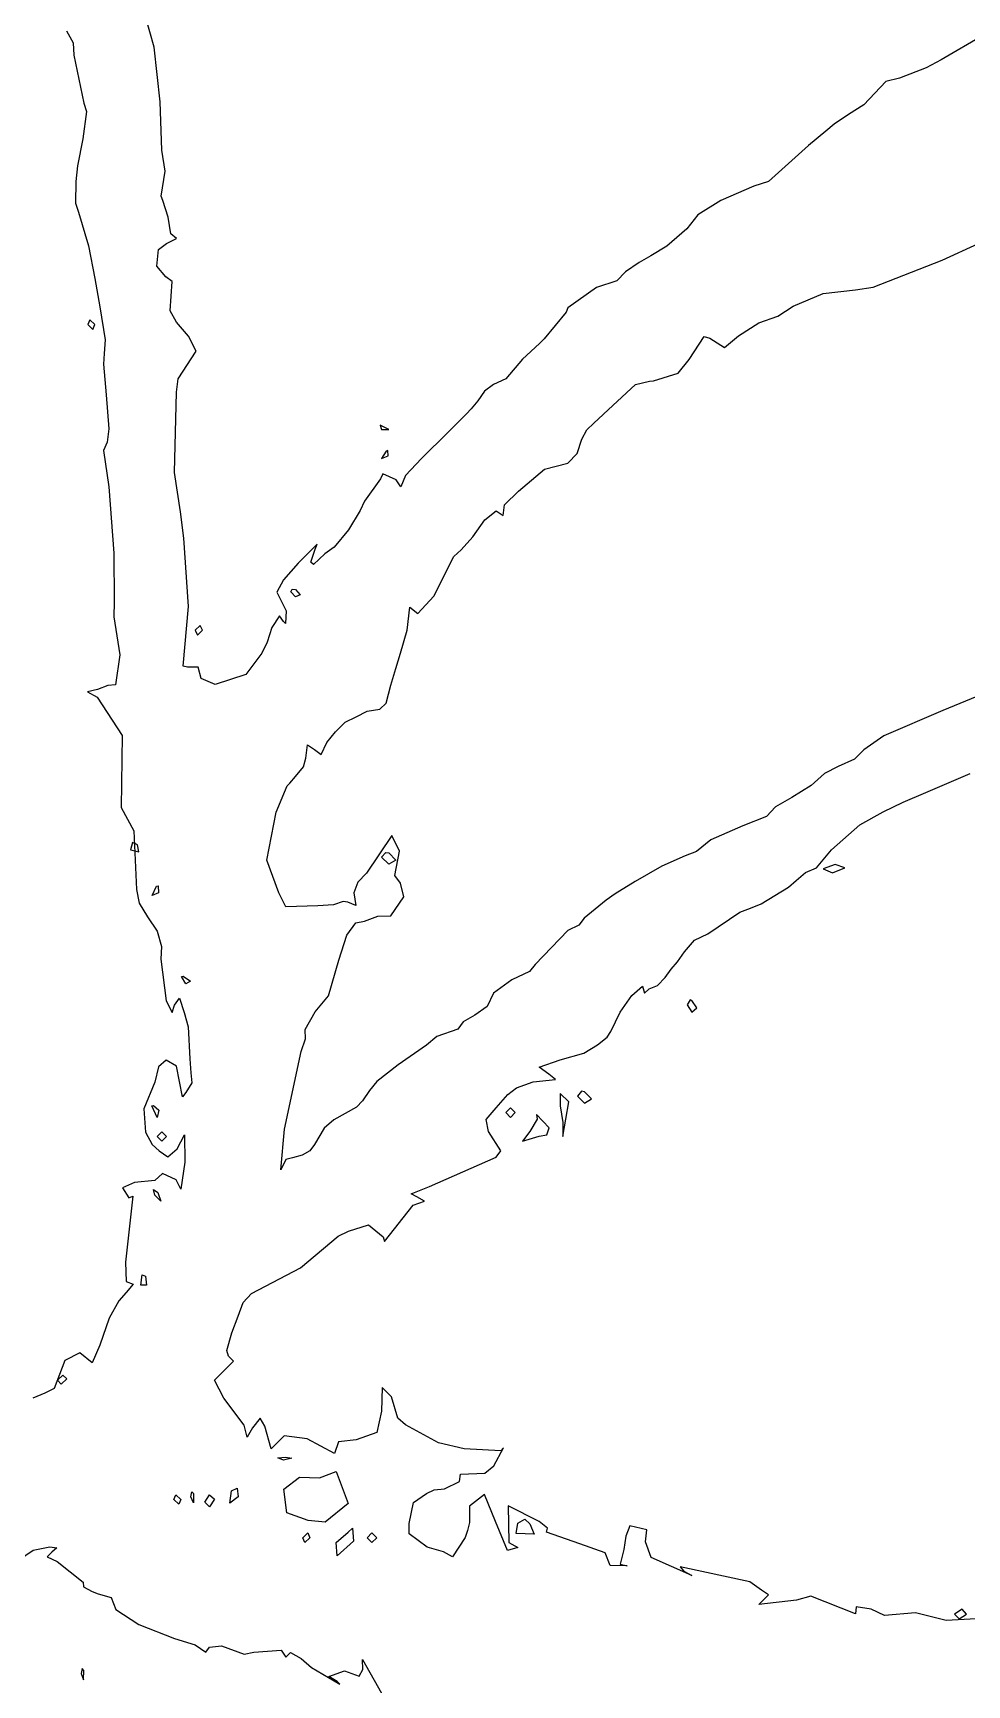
# Model space of a CAD drawing. Extents: x -16 to 63, y -3 to 108.
# Drawn here: x -2.042 to -0.425, y 4.419 to 7.278 of the extents above; entities that cross this region are included whole.
import ezdxf

# ---------------------------------------------------------------- set-up
doc = ezdxf.new("R2010")
doc.units = 0

msp = doc.modelspace()

# ---------------------------------------------------------------- linework, layer by layer
at = {"layer": 'Layer 1'}
for p, q in [((-1.832648, 7.253966), (-1.847524, 7.30676)), ((-1.984478, 7.281778), (-1.972518, 7.261215)), ((-0.396974, 7.27454), (-0.470041, 7.231516)), ((-1.972518, 7.261215), (-1.971787, 7.239629)), ((-1.971787, 7.239629), (-1.953994, 7.156499)), ((-1.821855, 7.158876), (-1.832648, 7.253966)), ((-0.496147, 7.218098), (-0.542087, 7.199868)), ((-0.470041, 7.231516), (-0.496147, 7.218098)), ((-0.56586, 7.194469), (-0.603924, 7.153779)), ((-0.542087, 7.199868), (-0.56586, 7.194469)), ((-1.953994, 7.156499), (-1.949764, 7.142353)), ((-1.819084, 7.075163), (-1.821855, 7.158876)), ((-0.603924, 7.153779), (-0.630322, 7.137299)), ((-1.949764, 7.142353), (-1.956035, 7.0951)), ((-0.655115, 7.120673), (-0.669699, 7.108422)), ((-0.630322, 7.137299), (-0.655115, 7.120673)), ((-1.956035, 7.0951), (-1.965369, 7.048576)), ((-0.669699, 7.108422), (-0.699889, 7.083629)), ((-1.813397, 7.038848), (-1.819084, 7.075163)), ((-0.699889, 7.083629), (-0.768872, 7.021063)), ((-1.965369, 7.048576), (-1.967995, 7.021449)), ((-1.820251, 6.995533), (-1.813397, 7.038848)), ((-1.967995, 7.021449), (-1.968435, 6.983968)), ((-0.794541, 7.013333), (-0.851565, 6.988394)), ((-0.768872, 7.021063), (-0.794541, 7.013333)), ((-1.968435, 6.983968), (-1.963185, 6.968217)), ((-1.817188, 6.988536), (-1.820251, 6.995533)), ((-1.808, 6.959514), (-1.817188, 6.988536)), ((-0.851565, 6.988394), (-0.89138, 6.963601)), ((-1.963185, 6.968217), (-1.946413, 6.90988)), ((-1.803333, 6.930491), (-1.808, 6.959514)), ((-0.89138, 6.963601), (-0.910631, 6.939099)), ((-1.811209, 6.914011), (-1.794, 6.922324)), ((-1.794, 6.922324), (-1.803333, 6.930491)), ((-0.910631, 6.939099), (-0.94505, 6.909348)), ((-1.946413, 6.90988), (-1.935183, 6.853147)), ((-1.827981, 6.87478), (-1.824772, 6.903656)), ((-1.824772, 6.903656), (-1.811209, 6.914011)), ((-0.972906, 6.892576), (-0.99274, 6.881054)), ((-0.94505, 6.909348), (-0.972906, 6.892576)), ((-0.468607, 6.884986), (-0.405749, 6.913718)), ((-1.812376, 6.856112), (-1.827981, 6.87478)), ((-1.016804, 6.864574), (-1.031534, 6.848968)), ((-0.99274, 6.881054), (-1.016804, 6.864574)), ((-0.587614, 6.838171), (-0.468607, 6.884986)), ((-1.935183, 6.853147), (-1.926579, 6.80429)), ((-1.801583, 6.848382), (-1.812376, 6.856112)), ((-1.804938, 6.797191), (-1.801583, 6.848382)), ((-1.066682, 6.837593), (-1.116123, 6.802445)), ((-1.031534, 6.848968), (-1.066682, 6.837593)), ((-0.618678, 6.833504), (-0.587614, 6.838171)), ((-0.752999, 6.78815), (-0.726164, 6.80536)), ((-0.726164, 6.80536), (-0.674536, 6.82709)), ((-0.674536, 6.82709), (-0.618678, 6.833504)), ((-1.943649, 6.781839), (-1.947295, 6.773525)), ((-1.934898, 6.773525), (-1.943649, 6.781839)), ((-1.943649, 6.781839), (-1.943649, 6.781839)), ((-1.926579, 6.80429), (-1.917537, 6.74712)), ((-1.793999, 6.777648), (-1.804938, 6.797191)), ((-1.77329, 6.753584), (-1.793999, 6.777648)), ((-1.119477, 6.795299), (-1.157396, 6.748776)), ((-1.116123, 6.802445), (-1.119477, 6.795299)), ((-0.820816, 6.753878), (-0.785668, 6.776775)), ((-0.785668, 6.776775), (-0.752999, 6.78815)), ((-1.947295, 6.773525), (-1.938545, 6.765212)), ((-1.938545, 6.765212), (-1.934898, 6.773525)), ((-1.759726, 6.727333), (-1.77329, 6.753584)), ((-1.157396, 6.748776), (-1.165709, 6.740608)), ((-0.906279, 6.713191), (-0.880319, 6.75286)), ((-0.880319, 6.75286), (-0.870839, 6.750232)), ((-0.870839, 6.750232), (-0.845317, 6.733751)), ((-0.845317, 6.733751), (-0.820816, 6.753878)), ((-1.918995, 6.723494), (-1.920016, 6.705263)), ((-1.917537, 6.74712), (-1.918995, 6.723494)), ((-1.790791, 6.679496), (-1.759726, 6.727333)), ((-1.165709, 6.740608), (-1.194586, 6.713627)), ((-1.920016, 6.705263), (-1.915349, 6.652177)), ((-1.194586, 6.713627), (-1.223463, 6.679646)), ((-0.92553, 6.689565), (-0.906279, 6.713191)), ((-1.793708, 6.656454), (-1.790791, 6.679496)), ((-1.244902, 6.669583), (-1.260798, 6.658061)), ((-1.223463, 6.679646), (-1.244902, 6.669583)), ((-1.038266, 6.633396), (-0.999181, 6.669565)), ((-0.999181, 6.669565), (-0.975262, 6.675546)), ((-0.975262, 6.675546), (-0.968116, 6.676293)), ((-0.968116, 6.676293), (-0.92553, 6.689565)), ((-1.915349, 6.652177), (-1.910682, 6.592819)), ((-1.797207, 6.51732), (-1.793708, 6.656454)), ((-1.27232, 6.641289), (-1.283842, 6.627435)), ((-1.260798, 6.658061), (-1.27232, 6.641289)), ((-1.292009, 6.61883), (-1.323802, 6.587328)), ((-1.283842, 6.627435), (-1.292009, 6.61883)), ((-1.071227, 6.602915), (-1.038266, 6.633396)), ((-1.910682, 6.592819), (-1.914036, 6.569775)), ((-1.441527, 6.599687), (-1.438901, 6.591666)), ((-1.426505, 6.591666), (-1.441527, 6.599687)), ((-1.441527, 6.599687), (-1.441527, 6.599687)), ((-1.438901, 6.591666), (-1.426505, 6.591666)), ((-1.323802, 6.587328), (-1.369597, 6.541679)), ((-1.091936, 6.575205), (-1.083623, 6.591393)), ((-1.083623, 6.591393), (-1.071227, 6.602915)), ((-1.914036, 6.569775), (-1.920016, 6.555483)), ((-1.920016, 6.555483), (-1.910973, 6.492625)), ((-1.430744, 6.554323), (-1.438911, 6.54149)), ((-1.427827, 6.555346), (-1.430744, 6.554323)), ((-1.427826, 6.555347), (-1.427827, 6.555346)), ((-1.427535, 6.546597), (-1.427826, 6.555347)), ((-1.116292, 6.533494), (-1.100249, 6.55012)), ((-1.100249, 6.55012), (-1.091936, 6.575205)), ((-1.438911, 6.54149), (-1.427535, 6.546597)), ((-1.369597, 6.541679), (-1.397161, 6.512511)), ((-1.201756, 6.484928), (-1.156982, 6.523431)), ((-1.156982, 6.523431), (-1.116292, 6.533494)), ((-1.910973, 6.492625), (-1.902077, 6.378139)), ((-1.786853, 6.449211), (-1.797207, 6.51732)), ((-1.440476, 6.506532), (-1.468332, 6.467737)), ((-1.436393, 6.515136), (-1.440476, 6.506532)), ((-1.413641, 6.504927), (-1.436393, 6.515136)), ((-1.405474, 6.492531), (-1.413641, 6.504927)), ((-1.397161, 6.512511), (-1.405474, 6.492531)), ((-1.468332, 6.467737), (-1.475916, 6.451987)), ((-1.226257, 6.461448), (-1.201756, 6.484928)), ((-1.781165, 6.403708), (-1.786853, 6.449211)), ((-1.475916, 6.451987), (-1.496042, 6.418296)), ((-1.280802, 6.406027), (-1.259946, 6.435342)), ((-1.259946, 6.435342), (-1.240695, 6.451239)), ((-1.240695, 6.451239), (-1.228299, 6.442926)), ((-1.228299, 6.442926), (-1.226257, 6.461448)), ((-1.496042, 6.418296), (-1.521127, 6.388545)), ((-1.30122, 6.38386), (-1.280802, 6.406027)), ((-1.902077, 6.378139), (-1.901928, 6.29355)), ((-1.773144, 6.285721), (-1.781165, 6.403708)), ((-1.550296, 6.393647), (-1.583111, 6.360394)), ((-1.56138, 6.36229), (-1.553796, 6.385042)), ((-1.53717, 6.376731), (-1.556713, 6.358064)), ((-1.553796, 6.385042), (-1.550296, 6.393647)), ((-1.521127, 6.388545), (-1.53717, 6.376731)), ((-1.313908, 6.3719), (-1.30122, 6.38386)), ((-1.583111, 6.360394), (-1.608487, 6.331956)), ((-1.556713, 6.358064), (-1.56138, 6.36229)), ((-1.348181, 6.303209), (-1.313908, 6.3719)), ((-1.608487, 6.331956), (-1.6203, 6.310517)), ((-1.901928, 6.29355), (-1.902077, 6.26759)), ((-1.6203, 6.310517), (-1.603966, 6.277848)), ((-1.595984, 6.311061), (-1.593651, 6.315728)), ((-1.587671, 6.30231), (-1.595984, 6.311061)), ((-1.593651, 6.315728), (-1.587671, 6.314705)), ((-1.593651, 6.315728), (-1.593651, 6.315728)), ((-1.587671, 6.314705), (-1.579504, 6.305954)), ((-1.579504, 6.305954), (-1.587671, 6.30231)), ((-1.375891, 6.273457), (-1.348181, 6.303209)), ((-1.902077, 6.26759), (-1.891722, 6.201669)), ((-1.782478, 6.182465), (-1.773144, 6.285721)), ((-1.615633, 6.269244), (-1.628613, 6.249118)), ((-1.608779, 6.259765), (-1.615633, 6.269244)), ((-1.603966, 6.277848), (-1.605279, 6.255971)), ((-1.394267, 6.24458), (-1.389892, 6.284395)), ((-1.389892, 6.284395), (-1.375891, 6.273457)), ((-1.752619, 6.252724), (-1.761369, 6.244411)), ((-1.761369, 6.244411), (-1.757723, 6.236097)), ((-1.757723, 6.236097), (-1.748973, 6.244411)), ((-1.748973, 6.244411), (-1.752619, 6.252724)), ((-1.752619, 6.252724), (-1.752619, 6.252724)), ((-1.628613, 6.249118), (-1.636926, 6.223742)), ((-1.605279, 6.255971), (-1.608779, 6.259765)), ((-1.40608, 6.204619), (-1.394267, 6.24458)), ((-1.645823, 6.204782), (-1.673679, 6.168029)), ((-1.636926, 6.223742), (-1.645823, 6.204782)), ((-1.891722, 6.201669), (-1.899452, 6.150041)), ((-1.774748, 6.180718), (-1.782478, 6.182465)), ((-1.756372, 6.180718), (-1.774748, 6.180718)), ((-1.750975, 6.160738), (-1.756372, 6.180718)), ((-1.42256, 6.149491), (-1.414247, 6.178222)), ((-1.414247, 6.178222), (-1.40608, 6.204619)), ((-1.912723, 6.148876), (-1.930808, 6.14173)), ((-1.899452, 6.150041), (-1.912723, 6.148876)), ((-1.726619, 6.150382), (-1.750975, 6.160738)), ((-1.673679, 6.168029), (-1.726619, 6.150382)), ((-1.430728, 6.118426), (-1.42256, 6.149491)), ((-1.930808, 6.14173), (-1.947872, 6.138086)), ((-1.947872, 6.138086), (-1.9311, 6.128607)), ((-1.9311, 6.128607), (-1.88793, 6.062394)), ((-0.38853, 6.137659), (-0.466993, 6.105428)), ((-1.501753, 6.085464), (-1.482793, 6.094798)), ((-1.482793, 6.094798), (-1.463542, 6.10457)), ((-1.463542, 6.10457), (-1.442103, 6.108072)), ((-1.442103, 6.108072), (-1.430728, 6.118426)), ((-0.466993, 6.105428), (-0.569229, 6.061675)), ((-1.88793, 6.062394), (-1.889534, 5.937845)), ((-1.533692, 6.050025), (-1.518525, 6.068547)), ((-1.518525, 6.068547), (-1.501753, 6.085464)), ((-0.569229, 6.061675), (-0.604085, 6.037466)), ((-1.570007, 6.02319), (-1.567236, 6.046087)), ((-1.567236, 6.046087), (-1.554839, 6.03792)), ((-1.554839, 6.03792), (-1.543172, 6.029607)), ((-1.543172, 6.029607), (-1.533692, 6.050025)), ((-0.604085, 6.037466), (-0.619982, 6.021277)), ((-1.587946, 5.991542), (-1.574091, 6.008314)), ((-1.574091, 6.008314), (-1.570007, 6.02319)), ((-0.648276, 6.00888), (-0.67234, 5.996484)), ((-0.619982, 6.021277), (-0.648276, 6.00888)), ((-1.602384, 5.975211), (-1.597571, 5.98002)), ((-1.597571, 5.98002), (-1.587946, 5.991542)), ((-0.67234, 5.996484), (-0.694945, 5.975774)), ((-0.496479, 5.963542), (-0.419912, 5.996648)), ((-1.621343, 5.929709), (-1.602384, 5.975211)), ((-0.728926, 5.955064), (-0.756928, 5.938584)), ((-0.694945, 5.975774), (-0.728926, 5.955064)), ((-0.535856, 5.946915), (-0.496479, 5.963542)), ((-1.889534, 5.937845), (-1.867804, 5.897447)), ((-1.63724, 5.846287), (-1.621343, 5.929709)), ((-0.772387, 5.922104), (-0.813661, 5.906061)), ((-0.756928, 5.938584), (-0.772387, 5.922104)), ((-0.610673, 5.907684), (-0.570275, 5.930435)), ((-0.570275, 5.930435), (-0.535856, 5.946915)), ((-1.867804, 5.897447), (-1.863282, 5.795648)), ((-0.813661, 5.906061), (-0.869081, 5.881706)), ((-0.66026, 5.864369), (-0.610673, 5.907684)), ((-1.869844, 5.876887), (-1.873198, 5.864636)), ((-1.873198, 5.864636), (-1.87305, 5.86464)), ((-1.87305, 5.86464), (-1.858903, 5.860996)), ((-1.869841, 5.876894), (-1.869844, 5.876887)), ((-1.861382, 5.873101), (-1.869841, 5.876894)), ((-1.858903, 5.860996), (-1.861382, 5.873101)), ((-1.421247, 5.889165), (-1.465, 5.823974)), ((-1.407538, 5.86233), (-1.421247, 5.889165)), ((-1.416143, 5.820182), (-1.407538, 5.86233)), ((-0.893437, 5.86158), (-0.913563, 5.85385)), ((-0.869081, 5.881706), (-0.893437, 5.86158)), ((-0.68622, 5.83345), (-0.66026, 5.864369)), ((-1.616822, 5.789846), (-1.63724, 5.846287)), ((-1.438886, 5.851507), (-1.431594, 5.859966)), ((-1.426489, 5.839402), (-1.438886, 5.851507)), ((-1.431594, 5.859971), (-1.426489, 5.858948)), ((-1.431594, 5.859966), (-1.431594, 5.859971)), ((-1.426489, 5.858948), (-1.414093, 5.846698)), ((-1.414093, 5.846698), (-1.426489, 5.839402)), ((-0.953815, 5.836203), (-1.000047, 5.809368)), ((-0.913563, 5.85385), (-0.953815, 5.836203)), ((-0.705179, 5.825138), (-0.68622, 5.83345)), ((-0.653374, 5.83926), (-0.67423, 5.831239)), ((-0.658187, 5.824825), (-0.63704, 5.832991)), ((-0.63704, 5.832991), (-0.653374, 5.839264)), ((-0.653374, 5.839264), (-0.653374, 5.83926)), ((-1.47973, 5.80866), (-1.487022, 5.790138)), ((-1.465, 5.823974), (-1.47973, 5.80866)), ((-1.405934, 5.806473), (-1.416143, 5.820182)), ((-1.400392, 5.783284), (-1.405934, 5.806473)), ((-1.000047, 5.809368), (-1.034612, 5.788512)), ((-0.734202, 5.800053), (-0.721076, 5.811574)), ((-0.721076, 5.811574), (-0.705179, 5.825138)), ((-0.67423, 5.831239), (-0.658187, 5.824825)), ((-1.863282, 5.795648), (-1.858178, 5.772168)), ((-1.835728, 5.785154), (-1.828144, 5.801634)), ((-1.825082, 5.789821), (-1.835728, 5.785154)), ((-1.828144, 5.801634), (-1.825665, 5.802231)), ((-1.825665, 5.802231), (-1.825664, 5.802217)), ((-1.825664, 5.802217), (-1.825082, 5.789821)), ((-1.604426, 5.765928), (-1.616822, 5.789846)), ((-1.487022, 5.790138), (-1.483231, 5.767824)), ((-1.42256, 5.750177), (-1.400392, 5.783284)), ((-1.050071, 5.777137), (-1.087844, 5.745927)), ((-1.034612, 5.788512), (-1.050071, 5.777137)), ((-0.781746, 5.77103), (-0.734202, 5.800053)), ((-1.858178, 5.772168), (-1.843739, 5.74825)), ((-1.843739, 5.74825), (-1.827113, 5.723457)), ((-1.549006, 5.767533), (-1.604426, 5.765928)), ((-1.522171, 5.769281), (-1.549006, 5.767533)), ((-1.505107, 5.774821), (-1.522171, 5.769281)), ((-1.497232, 5.773656), (-1.505107, 5.774821)), ((-1.483231, 5.767824), (-1.497232, 5.773656)), ((-1.468354, 5.741121), (-1.445019, 5.74958)), ((-1.445019, 5.74958), (-1.42256, 5.750177)), ((-0.873773, 5.719254), (-0.81879, 5.756297)), ((-0.81879, 5.756297), (-0.800268, 5.763593)), ((-0.800268, 5.763593), (-0.781746, 5.77103)), ((-1.827113, 5.723457), (-1.819675, 5.697351)), ((-1.498835, 5.716909), (-1.483522, 5.738202)), ((-1.483522, 5.738202), (-1.468354, 5.741121)), ((-1.116575, 5.72478), (-1.172871, 5.665713)), ((-1.097616, 5.734114), (-1.116575, 5.72478)), ((-1.087844, 5.745927), (-1.097616, 5.734114)), ((-0.897108, 5.708024), (-0.873773, 5.719254)), ((-1.819675, 5.697351), (-1.821134, 5.674892)), ((-1.512545, 5.673302), (-1.498835, 5.716909)), ((-0.914171, 5.687606), (-0.897108, 5.708024)), ((-1.821134, 5.674892), (-1.811508, 5.603283)), ((-1.530483, 5.611465), (-1.512545, 5.673302)), ((-1.172871, 5.665713), (-1.182642, 5.6539)), ((-0.937798, 5.657708), (-0.926276, 5.670251)), ((-0.926276, 5.670251), (-0.914171, 5.687606)), ((-1.784964, 5.644859), (-1.782338, 5.645732)), ((-1.777526, 5.632462), (-1.784964, 5.644859)), ((-1.782338, 5.645732), (-1.782342, 5.645728)), ((-1.782342, 5.645728), (-1.7698, 5.636977)), ((-1.76965, 5.63698), (-1.777526, 5.632462)), ((-1.7698, 5.636977), (-1.76965, 5.63698)), ((-1.213123, 5.639462), (-1.244917, 5.616564)), ((-1.182642, 5.6539), (-1.213123, 5.639462)), ((-0.961424, 5.629852), (-0.948153, 5.643124)), ((-0.948153, 5.643124), (-0.937798, 5.657708)), ((-1.797216, 5.595407), (-1.788757, 5.607804)), ((-1.788757, 5.607804), (-1.78059, 5.583011)), ((-1.553818, 5.583755), (-1.530483, 5.611465)), ((-1.244917, 5.616564), (-1.256001, 5.593083)), ((-1.025595, 5.583331), (-1.005468, 5.612208)), ((-1.005468, 5.612208), (-0.987238, 5.628689)), ((-0.987238, 5.628689), (-0.983884, 5.616292)), ((-0.983884, 5.616292), (-0.975863, 5.623729)), ((-0.975863, 5.623729), (-0.961424, 5.629852)), ((-0.904812, 5.604742), (-0.909917, 5.595992)), ((-0.904812, 5.604741), (-0.904812, 5.604742)), ((-0.901604, 5.603868), (-0.904812, 5.604741)), ((-1.811508, 5.603283), (-1.801153, 5.583011)), ((-1.801153, 5.583011), (-1.797216, 5.595407)), ((-1.78059, 5.583011), (-1.773444, 5.558218)), ((-1.570882, 5.553128), (-1.553818, 5.583755)), ((-1.277294, 5.578207), (-1.297857, 5.566541)), ((-1.256001, 5.593083), (-1.277294, 5.578207)), ((-1.033762, 5.566705), (-1.025595, 5.583331)), ((-0.909917, 5.595992), (-0.901604, 5.583158)), ((-0.893291, 5.590888), (-0.901604, 5.603868)), ((-0.901604, 5.583158), (-0.893291, 5.590888)), ((-1.773444, 5.558218), (-1.770673, 5.50236)), ((-1.570732, 5.537523), (-1.570882, 5.553128)), ((-1.306754, 5.554144), (-1.342923, 5.541164)), ((-1.297857, 5.566541), (-1.306754, 5.554144)), ((-1.0482, 5.540016), (-1.042075, 5.550225)), ((-1.042075, 5.550225), (-1.033762, 5.566705)), ((-1.57817, 5.515355), (-1.570732, 5.537523)), ((-1.361299, 5.526434), (-1.409864, 5.492161)), ((-1.342923, 5.541164), (-1.361299, 5.526434)), ((-1.08889, 5.512306), (-1.065264, 5.527036)), ((-1.065264, 5.527036), (-1.0482, 5.540016)), ((-1.8118, 5.500318), (-1.82478, 5.488796)), ((-1.793716, 5.489963), (-1.8118, 5.500318)), ((-1.783361, 5.436877), (-1.793716, 5.489963)), ((-1.770673, 5.50236), (-1.768777, 5.478587)), ((-1.606755, 5.380888), (-1.57817, 5.515355)), ((-1.409864, 5.492161), (-1.4472, 5.46343)), ((-1.166041, 5.488242), (-1.129726, 5.500639)), ((-1.129726, 5.500639), (-1.08889, 5.512306)), ((-1.831198, 5.461961), (-1.850595, 5.415875)), ((-1.82478, 5.488796), (-1.831198, 5.461961)), ((-1.768777, 5.478587), (-1.767464, 5.461087)), ((-1.4472, 5.46343), (-1.459597, 5.447825)), ((-1.205418, 5.452658), (-1.176396, 5.462722)), ((-1.176396, 5.462722), (-1.137747, 5.466657)), ((-1.149123, 5.475845), (-1.166041, 5.488242)), ((-1.137747, 5.466657), (-1.149123, 5.475845)), ((-1.777819, 5.44446), (-1.783361, 5.436877)), ((-1.767464, 5.461087), (-1.777819, 5.44446)), ((-1.459597, 5.447825), (-1.471993, 5.430032)), ((-1.24042, 5.417948), (-1.220002, 5.4407)), ((-1.220002, 5.4407), (-1.205418, 5.452658)), ((-1.129551, 5.442568), (-1.129701, 5.421129)), ((-1.114824, 5.42813), (-1.129554, 5.442568)), ((-1.129554, 5.442568), (-1.129551, 5.442568)), ((-1.092653, 5.446653), (-1.099945, 5.438193)), ((-1.099945, 5.438193), (-1.087549, 5.426089)), ((-1.087549, 5.445631), (-1.092653, 5.446654)), ((-1.092653, 5.446654), (-1.092653, 5.446653)), ((-1.075152, 5.433526), (-1.087549, 5.445631)), ((-1.087549, 5.426089), (-1.075152, 5.433526)), ((-1.850595, 5.415875), (-1.847386, 5.375622)), ((-1.836741, 5.421268), (-1.833386, 5.422142)), ((-1.827261, 5.401288), (-1.836741, 5.421268)), ((-1.833386, 5.422143), (-1.82449, 5.413539)), ((-1.833386, 5.422142), (-1.833386, 5.422143)), ((-1.82449, 5.413539), (-1.827261, 5.401288)), ((-1.482348, 5.418802), (-1.521579, 5.397218)), ((-1.471993, 5.430032), (-1.482348, 5.418802)), ((-1.257776, 5.39753), (-1.24042, 5.417948)), ((-1.215744, 5.417768), (-1.223911, 5.4096)), ((-1.223911, 5.4096), (-1.215744, 5.401287)), ((-1.207431, 5.4096), (-1.215744, 5.417768)), ((-1.215744, 5.417768), (-1.215744, 5.417768)), ((-1.215744, 5.401287), (-1.207431, 5.4096)), ((-1.170679, 5.4061), (-1.169512, 5.398225)), ((-1.170678, 5.406097), (-1.170679, 5.4061)), ((-1.148656, 5.383054), (-1.170678, 5.406097)), ((-1.129701, 5.421129), (-1.124888, 5.392398)), ((-1.125179, 5.368188), (-1.114824, 5.42813)), ((-1.847386, 5.375622), (-1.835719, 5.354621)), ((-1.827407, 5.368181), (-1.81924, 5.376494)), ((-1.81924, 5.376494), (-1.810927, 5.368181)), ((-1.81924, 5.376494), (-1.81924, 5.376494)), ((-1.613026, 5.310592), (-1.606755, 5.380888)), ((-1.53806, 5.382342), (-1.554832, 5.354485)), ((-1.521579, 5.397218), (-1.53806, 5.382342)), ((-1.253984, 5.376966), (-1.257776, 5.39753)), ((-1.232399, 5.343569), (-1.253984, 5.376966)), ((-1.1822, 5.37664), (-1.195034, 5.359868)), ((-1.169512, 5.398225), (-1.1822, 5.37664)), ((-1.15274, 5.370803), (-1.148656, 5.383054)), ((-1.124888, 5.392398), (-1.125179, 5.368188)), ((-1.835719, 5.354621), (-1.824051, 5.343246)), ((-1.81924, 5.359868), (-1.827407, 5.368181)), ((-1.810927, 5.368181), (-1.81924, 5.359868)), ((-1.792695, 5.3466), (-1.780007, 5.37081)), ((-1.780007, 5.37081), (-1.779132, 5.323995)), ((-1.554832, 5.354485), (-1.562999, 5.343401)), ((-1.195034, 5.359868), (-1.166157, 5.368764)), ((-1.166157, 5.368764), (-1.15274, 5.370803)), ((-1.824051, 5.343246), (-1.808884, 5.332891)), ((-1.808884, 5.332891), (-1.792695, 5.3466)), ((-1.779132, 5.323995), (-1.786278, 5.277033)), ((-1.604422, 5.328676), (-1.613026, 5.310592)), ((-1.604272, 5.328377), (-1.604422, 5.328676)), ((-1.593188, 5.331297), (-1.604272, 5.328377)), ((-1.576562, 5.335964), (-1.593188, 5.331297)), ((-1.562999, 5.343401), (-1.576562, 5.335964)), ((-1.355781, 5.281731), (-1.24042, 5.332193)), ((-1.24042, 5.332193), (-1.232399, 5.343569)), ((-1.831197, 5.291909), (-1.866783, 5.288556)), ((-1.818217, 5.30416), (-1.831197, 5.291909)), ((-1.794445, 5.293076), (-1.818217, 5.30416)), ((-1.786278, 5.277033), (-1.794445, 5.293076)), ((-1.866783, 5.288556), (-1.887492, 5.279222)), ((-1.887492, 5.279222), (-1.876554, 5.262013)), ((-1.869116, 5.264641), (-1.88195, 5.150884)), ((-1.876554, 5.262013), (-1.869116, 5.264641)), ((-1.833532, 5.276302), (-1.826386, 5.271195)), ((-1.833532, 5.276299), (-1.833532, 5.276302)), ((-1.831053, 5.266528), (-1.833532, 5.276299)), ((-1.820698, 5.256464), (-1.831053, 5.266528)), ((-1.826386, 5.271195), (-1.820698, 5.256464)), ((-1.387867, 5.269043), (-1.355781, 5.281731)), ((-1.37795, 5.263503), (-1.387867, 5.269043)), ((-1.364386, 5.256357), (-1.37795, 5.263503)), ((-1.433953, 5.186495), (-1.384367, 5.249061)), ((-1.384367, 5.249061), (-1.364386, 5.256357)), ((-1.514166, 5.195974), (-1.49579, 5.204434)), ((-1.49579, 5.204434), (-1.461371, 5.215372)), ((-1.461371, 5.215372), (-1.436286, 5.194808)), ((-1.579358, 5.141138), (-1.514166, 5.195974)), ((-1.436286, 5.194808), (-1.433953, 5.186495)), ((-1.88195, 5.150884), (-1.881219, 5.117049)), ((-1.855687, 5.110768), (-1.853062, 5.128998)), ((-1.853062, 5.128998), (-1.853062, 5.128997)), ((-1.853062, 5.128997), (-1.847228, 5.126227)), ((-1.847228, 5.126227), (-1.84577, 5.110768)), ((-1.664092, 5.09651), (-1.579358, 5.141138)), ((-1.881219, 5.098235), (-1.893761, 5.083942)), ((-1.881219, 5.117049), (-1.868822, 5.112382)), ((-1.868822, 5.112382), (-1.881219, 5.098235)), ((-1.84577, 5.110768), (-1.855687, 5.110768)), ((-1.678531, 5.080613), (-1.664092, 5.09651)), ((-1.893761, 5.083942), (-1.910095, 5.053899)), ((-1.687281, 5.057133), (-1.678531, 5.080613)), ((-1.910095, 5.053899), (-1.92643, 5.007229)), ((-1.698074, 5.028256), (-1.687281, 5.057133)), ((-1.92643, 5.007229), (-1.939701, 4.976311)), ((-1.706532, 4.998066), (-1.698074, 5.028256)), ((-1.987246, 4.980395), (-2.005768, 4.932266)), ((-1.961286, 4.99352), (-1.987246, 4.980395)), ((-1.939701, 4.976311), (-1.961286, 4.99352)), ((-1.728263, 4.94673), (-1.695157, 4.979253)), ((-1.703907, 4.988149), (-1.706532, 4.998066)), ((-1.695157, 4.979253), (-1.703907, 4.988149)), ((-1.999749, 4.946241), (-1.990852, 4.955283)), ((-1.983852, 4.948869), (-1.993186, 4.939535)), ((-1.990852, 4.955283), (-1.983852, 4.948869)), ((-1.990852, 4.955283), (-1.990852, 4.955283)), ((-1.711637, 4.915228), (-1.728263, 4.94673)), ((-2.021665, 4.923662), (-2.042374, 4.915203)), ((-2.005768, 4.932266), (-2.021665, 4.923662)), ((-1.993186, 4.939535), (-1.999749, 4.946241)), ((-1.438034, 4.933749), (-1.438766, 4.892913)), ((-1.421408, 4.91756), (-1.438034, 4.933749)), ((-1.676635, 4.868267), (-1.711637, 4.915228)), ((-1.438766, 4.892913), (-1.446933, 4.856015)), ((-1.410616, 4.880662), (-1.421408, 4.91756)), ((-1.671238, 4.847557), (-1.676635, 4.868267)), ((-1.66205, 4.864037), (-1.671238, 4.847557)), ((-1.648778, 4.880664), (-1.66205, 4.864037)), ((-1.640757, 4.8671), (-1.648778, 4.880664)), ((-1.630111, 4.827869), (-1.640757, 4.8671)), ((-1.397636, 4.869286), (-1.410616, 4.880662)), ((-1.340028, 4.838222), (-1.397636, 4.869286)), ((-1.607505, 4.849891), (-1.630111, 4.827869)), ((-1.567544, 4.844783), (-1.607505, 4.849891)), ((-1.520437, 4.819407), (-1.567544, 4.844783)), ((-1.513291, 4.839824), (-1.520437, 4.819407)), ((-1.482664, 4.843326), (-1.513291, 4.839824)), ((-1.446933, 4.856015), (-1.482664, 4.843326)), ((-1.295983, 4.82743), (-1.340028, 4.838222)), ((-1.618524, 4.811926), (-1.605252, 4.81324)), ((-1.608315, 4.807841), (-1.618524, 4.811926)), ((-1.594022, 4.811485), (-1.608315, 4.807841)), ((-1.605252, 4.81324), (-1.605252, 4.813233)), ((-1.605252, 4.813233), (-1.594022, 4.811485)), ((-1.23225, 4.824077), (-1.295983, 4.82743)), ((-1.244647, 4.797974), (-1.228021, 4.829476)), ((-1.228021, 4.829476), (-1.23225, 4.824077)), ((-1.607871, 4.757805), (-1.58089, 4.77866)), ((-1.58089, 4.77866), (-1.546325, 4.777496)), ((-1.546325, 4.777496), (-1.517448, 4.788433)), ((-1.517448, 4.788433), (-1.517448, 4.788429)), ((-1.517448, 4.788429), (-1.496593, 4.732863)), ((-1.303713, 4.771142), (-1.301963, 4.783539)), ((-1.301963, 4.783539), (-1.260106, 4.785577)), ((-1.260106, 4.785577), (-1.244647, 4.797974)), ((-1.798487, 4.739863), (-1.794841, 4.748176)), ((-1.794841, 4.748176), (-1.78609, 4.739863)), ((-1.794841, 4.748176), (-1.794841, 4.748176)), ((-1.768926, 4.744675), (-1.767322, 4.75328)), ((-1.767322, 4.75328), (-1.767277, 4.753283)), ((-1.767277, 4.753283), (-1.763922, 4.749781)), ((-1.76411, 4.74978), (-1.764551, 4.733882)), ((-1.763922, 4.749781), (-1.76411, 4.74978)), ((-1.744671, 4.735342), (-1.736504, 4.748176)), ((-1.736504, 4.748176), (-1.728191, 4.740447)), ((-1.736504, 4.748176), (-1.736504, 4.748176)), ((-1.701502, 4.733738), (-1.698439, 4.75474)), ((-1.698439, 4.75474), (-1.688959, 4.759406)), ((-1.688959, 4.759406), (-1.686918, 4.744385)), ((-1.688959, 4.759406), (-1.688959, 4.759406)), ((-1.602912, 4.716969), (-1.607871, 4.757805)), ((-1.383489, 4.734832), (-1.36103, 4.750438)), ((-1.36103, 4.750438), (-1.347904, 4.756852)), ((-1.347904, 4.756852), (-1.330111, 4.758599)), ((-1.330111, 4.758599), (-1.303713, 4.771142)), ((-1.260402, 4.748395), (-1.286654, 4.728269)), ((-1.241443, 4.70158), (-1.260402, 4.748395)), ((-1.789736, 4.731696), (-1.798487, 4.739863)), ((-1.78609, 4.739863), (-1.789736, 4.731696)), ((-1.764551, 4.733882), (-1.768926, 4.744675)), ((-1.736504, 4.727467), (-1.744671, 4.735342)), ((-1.728191, 4.740447), (-1.736504, 4.727467)), ((-1.686918, 4.744385), (-1.701502, 4.733738)), ((-1.496593, 4.732863), (-1.536262, 4.700632)), ((-1.390927, 4.698372), (-1.383489, 4.734832)), ((-1.286654, 4.728269), (-1.286654, 4.69983)), ((-1.166045, 4.701579), (-1.219423, 4.728997)), ((-1.219423, 4.728997), (-1.218691, 4.665701)), ((-1.565722, 4.70326), (-1.602912, 4.716969)), ((-1.536262, 4.700632), (-1.565722, 4.70326)), ((-1.496743, 4.683422), (-1.489159, 4.690276)), ((-1.489159, 4.690276), (-1.487701, 4.667525)), ((-1.489159, 4.690276), (-1.489159, 4.690276)), ((-1.391077, 4.680287), (-1.390927, 4.698372)), ((-1.286654, 4.69983), (-1.290154, 4.686413)), ((-1.220733, 4.651556), (-1.241443, 4.70158)), ((-1.205642, 4.680945), (-1.203017, 4.698883)), ((-1.203017, 4.698883), (-1.190766, 4.705738)), ((-1.190766, 4.705738), (-1.190766, 4.705736)), ((-1.190766, 4.705736), (-1.182162, 4.698006)), ((-1.182162, 4.698006), (-1.174432, 4.679922)), ((-1.151461, 4.690057), (-1.166045, 4.701579)), ((-1.153065, 4.683202), (-1.151461, 4.690057)), ((-1.009264, 4.694562), (-1.015827, 4.676478)), ((-0.979804, 4.687416), (-1.009264, 4.694562)), ((-1.57521, 4.673793), (-1.566459, 4.682105)), ((-1.571564, 4.66548), (-1.57521, 4.673793)), ((-1.562813, 4.673793), (-1.571564, 4.66548)), ((-1.566459, 4.682105), (-1.562813, 4.673793)), ((-1.566459, 4.682105), (-1.566459, 4.682105)), ((-1.517307, 4.665483), (-1.496743, 4.683422)), ((-1.515849, 4.642294), (-1.517307, 4.665483)), ((-1.487701, 4.667525), (-1.515849, 4.642294)), ((-1.463641, 4.673793), (-1.455473, 4.682105)), ((-1.455473, 4.66548), (-1.463641, 4.673793)), ((-1.455473, 4.682105), (-1.44716, 4.673793)), ((-1.455473, 4.682105), (-1.455473, 4.682105)), ((-1.44716, 4.673793), (-1.455473, 4.66548)), ((-1.359866, 4.657536), (-1.391077, 4.680287)), ((-1.294383, 4.674162), (-1.315822, 4.64091)), ((-1.290154, 4.686413), (-1.294383, 4.674162)), ((-1.218691, 4.665701), (-1.203086, 4.657097)), ((-1.174432, 4.679922), (-1.205642, 4.680945)), ((-1.095894, 4.663367), (-1.153065, 4.683202)), ((-1.05185, 4.647325), (-1.095894, 4.663367)), ((-1.015827, 4.676478), (-1.019473, 4.653581)), ((-0.981845, 4.666853), (-0.979804, 4.687416)), ((-0.972074, 4.639434), (-0.981845, 4.666853)), ((-2.13658, 4.58816), (-2.041928, 4.652477)), ((-2.041928, 4.652477), (-2.013051, 4.657876)), ((-2.009382, 4.648853), (-2.017695, 4.640686)), ((-2.017695, 4.640686), (-2.000632, 4.632373)), ((-2.013051, 4.657876), (-2.013028, 4.657896)), ((-2.013028, 4.657896), (-2.001069, 4.655999)), ((-2.001069, 4.655999), (-2.009382, 4.648853)), ((-2.000632, 4.632373), (-1.955275, 4.596788)), ((-1.331427, 4.649223), (-1.359866, 4.657536)), ((-1.315822, 4.64091), (-1.331427, 4.649223)), ((-1.203086, 4.657097), (-1.220733, 4.651556)), ((-1.043245, 4.62574), (-1.05185, 4.647325)), ((-1.019473, 4.653581), (-1.026036, 4.628204)), ((-0.901486, 4.608224), (-0.972074, 4.639434)), ((-1.013494, 4.625143), (-1.043245, 4.62574)), ((-1.026036, 4.628204), (-1.013494, 4.625143)), ((-0.801146, 4.597285), (-0.921758, 4.623537)), ((-0.921758, 4.623537), (-0.915487, 4.616099)), ((-0.915487, 4.616099), (-0.901486, 4.608224)), ((-1.955275, 4.596788), (-1.954984, 4.588912)), ((-1.954984, 4.588912), (-1.939816, 4.580745)), ((-1.939816, 4.580745), (-1.929315, 4.576518)), ((-1.929315, 4.576518), (-1.906856, 4.570395)), ((-0.781166, 4.582992), (-0.801146, 4.597285)), ((-0.769207, 4.574825), (-0.781166, 4.582992)), ((-1.906856, 4.570395), (-1.898542, 4.549686)), ((-1.898542, 4.549686), (-1.859165, 4.523288)), ((-0.785687, 4.558199), (-0.77752, 4.566512)), ((-0.720495, 4.565637), (-0.785687, 4.558199)), ((-0.77752, 4.566512), (-0.769207, 4.574825)), ((-0.695848, 4.572633), (-0.720495, 4.565637)), ((-0.618551, 4.54186), (-0.695848, 4.572633)), ((-0.617385, 4.554111), (-0.618551, 4.54186)), ((-0.59157, 4.550176), (-0.617385, 4.554111)), ((-0.568527, 4.538946), (-0.59157, 4.550176)), ((-0.434027, 4.54987), (-0.446861, 4.541557)), ((-0.426297, 4.541557), (-0.434027, 4.54987)), ((-0.434027, 4.54987), (-0.434027, 4.54987)), ((-1.859165, 4.523288), (-1.797474, 4.499078)), ((-0.514566, 4.543762), (-0.568527, 4.538946)), ((-0.461625, 4.530199), (-0.514566, 4.543762)), ((-0.409705, 4.533261), (-0.461625, 4.530199)), ((-0.446861, 4.541557), (-0.439131, 4.533244)), ((-0.439131, 4.533244), (-0.426297, 4.541557)), ((-1.797474, 4.499078), (-1.761451, 4.488286)), ((-1.761451, 4.488286), (-1.742929, 4.475452)), ((-1.742929, 4.475452), (-1.736658, 4.484057)), ((-1.736658, 4.484057), (-1.716094, 4.486827)), ((-1.716094, 4.486827), (-1.676571, 4.472097)), ((-1.676571, 4.472097), (-1.660091, 4.475599)), ((-1.660091, 4.475599), (-1.612692, 4.478951)), ((-1.612692, 4.478951), (-1.604379, 4.466993)), ((-1.604379, 4.466993), (-1.596212, 4.475305)), ((-1.596212, 4.475305), (-1.578127, 4.464951)), ((-1.578127, 4.464951), (-1.560189, 4.449054)), ((-1.471517, 4.445701), (-1.471666, 4.463202)), ((-1.471666, 4.463202), (-1.438998, 4.404428)), ((-1.957347, 4.44749), (-1.959098, 4.438885)), ((-1.959098, 4.438885), (-1.95895, 4.43888)), ((-1.95895, 4.43888), (-1.954575, 4.427942)), ((-1.957343, 4.447483), (-1.957347, 4.44749)), ((-1.954134, 4.443839), (-1.957343, 4.447483)), ((-1.954575, 4.427942), (-1.954134, 4.443839)), ((-1.560189, 4.449054), (-1.550125, 4.443222)), ((-1.550125, 4.443222), (-1.51104, 4.42047)), ((-1.529999, 4.43345), (-1.502873, 4.443222)), ((-1.515561, 4.425137), (-1.529999, 4.43345)), ((-1.502873, 4.443222), (-1.477788, 4.434034)), ((-1.477788, 4.434034), (-1.471517, 4.445701)), ((-1.51104, 4.42047), (-1.515561, 4.425137))]:
    msp.add_line(p, q, dxfattribs=at)

doc.saveas('drawing.dxf')
